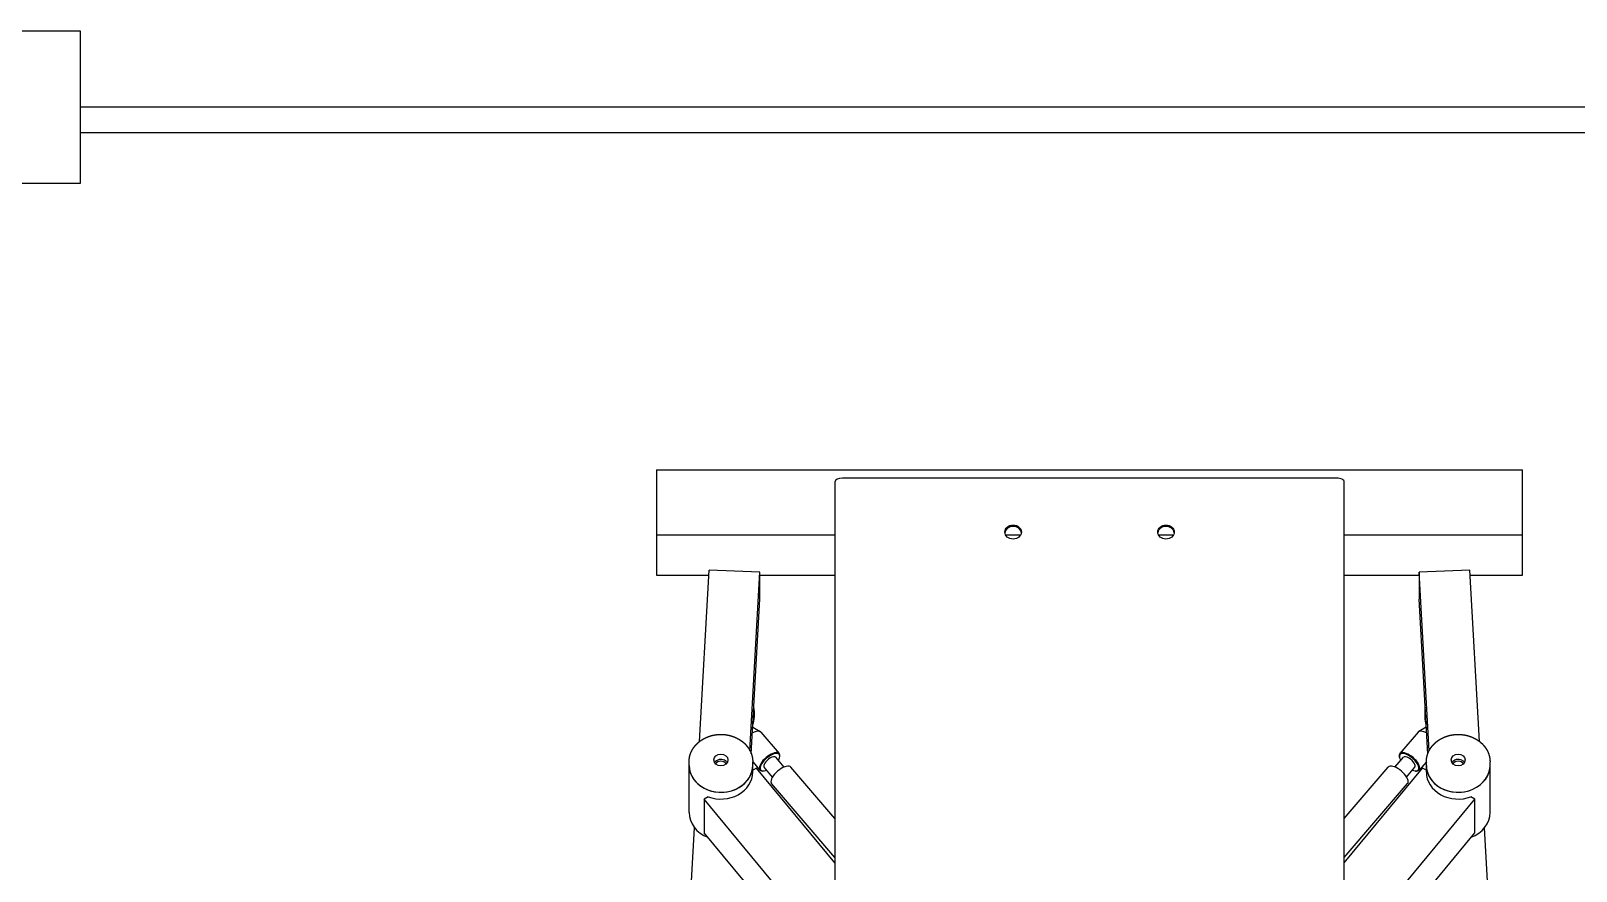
# Model space of a CAD drawing. Header units: millimetres. Extents: x -396 to 32754, y 354 to 22128.
# Drawn here: x 5770 to 6983, y 7369 to 8029 of the extents above; entities that cross this region are included whole.
import ezdxf

# ---------------------------------------------------------------- set-up
doc = ezdxf.new("R2010")
doc.units = ezdxf.units.MM
for name, color, linetype in [('equipments', 250, 'Continuous'), ('furniture', 26, 'Continuous'), ('glass', 7, 'Continuous')]:
    doc.layers.add(name, color=color, linetype=linetype)

# ---------------------------------------------------------------- blocks, each defined once
blk = doc.blocks.new('Fit26')
at = {"layer": 'equipments'}
for p, q in [((-340.0010822242857, 1701.353829482094), (339.9989177755779, 1701.354262027315)), ((-340.0010822242857, 1701.353829482094), (-340.0010498578904, 1650.470943712717)), ((339.9989501419732, 1650.471376257938), (339.9989177755779, 1701.354262027315)), ((-200.0010761495578, 1691.803849009408), (-200.0007524855973, 1182.974991315656)), ((193.9989218278861, 1694.983615216599), (-194.0010781720375, 1694.983368411384)), ((199.9992475143226, 1182.975245754023), (199.9989238503622, 1691.804103447776)), ((-340.0010498578904, 1650.470943712717), (-200.0010498579231, 1650.471032766145)), ((-340.0010498578904, 1650.470943712717), (-340.001029633122, 1618.675787858734)), ((-66.00604391709203, 1650.471117999823), (-53.99605579880881, 1650.471125639324)), ((53.99395608288251, 1650.47119433133), (66.00394420116572, 1650.471201970835)), ((199.9989501419986, 1650.471287204509), (339.9989501419732, 1650.471376257938)), ((339.9989703667416, 1618.676220403951), (339.9989501419732, 1650.471376257938)), ((-340.001029633122, 1618.675787858734), (-298.9118578599682, 1618.675813995385)), ((-306.2588080068854, 1488.007451055291), (-298.6924473635063, 1622.578114924523)), ((-258.7378419920115, 1620.962482135557), (-298.6924473635063, 1622.578114924523)), ((-266.6160652759645, 1480.84522003293), (-258.7378419920115, 1620.962482135561)), ((-258.7378293449929, 1599.765711475775), (-258.7378419920115, 1620.962482135557)), ((-258.7378406276894, 1618.675839549916), (-200.0010296331529, 1618.675876912159)), ((199.998970366767, 1618.676131350523), (258.7357857982643, 1618.676168712773)), ((298.6903877001569, 1622.578495006797), (258.7357843437385, 1620.962812545458)), ((266.6141823232538, 1480.845561089325), (258.7357843437385, 1620.962812545458)), ((258.7357843437385, 1620.962812545458), (258.7357978269174, 1599.766041976134)), ((306.2569162174077, 1488.007839696103), (298.6903877001569, 1622.578495006797)), ((298.9098030679452, 1618.6761942673), (339.9989703667416, 1618.676220403951)), ((-265.5603988200819, 1478.423662526526), (-258.7378293449929, 1599.765711475775)), ((265.5585185979362, 1478.424002087639), (258.7357978269174, 1599.766041976134)), ((-263.2398062548036, 1512.151612714177), (-263.2398030864188, 1506.85242002632)), ((263.2378820331651, 1512.151947468996), (263.2378853333212, 1506.852754870153)), ((-264.3844467801828, 1499.338426459428), (-258.4934760842898, 1495.814311577888)), ((-258.0189081321041, 1495.416655633628), (-243.6258666742906, 1478.602827067189)), ((258.0170051174828, 1495.416982857012), (243.6239850894053, 1478.603136053658)), ((264.3825405712996, 1499.338762841482), (258.4915725816791, 1495.814639418848)), ((-314.4315091754106, 1469.330191237863), (-314.431510860808, 1471.979787559027)), ((-314.4314855798493, 1432.235842741546), (-314.4315091754124, 1469.330191237863)), ((-264.4323147665073, 1472.153766768421), (-258.8193949566485, 1465.596801604614)), ((-264.4315091754215, 1469.330223042656), (-264.4315108608189, 1471.979819363823)), ((-264.4315058046268, 1464.031030400325), (-264.4315091754215, 1469.330223042656)), ((-239.7897449190295, 1467.970507135447), (-246.3708367905838, 1475.658482668776)), ((-243.3193190556194, 1475.724979676204), (-243.2125505839995, 1476.276977176749)), ((-200.0009081163425, 1427.640521687994), (-234.5200649340513, 1467.965506998222)), ((199.9990918835756, 1427.640775844011), (234.5181969083787, 1467.965804402556)), ((239.7878769270974, 1467.970811284718), (246.3689589503665, 1475.658795093794)), ((243.3174411218897, 1475.725288188994), (243.2106719469339, 1476.27728554804)), ((264.4304419009713, 1472.154102815355), (258.8175299072682, 1465.597129907739)), ((264.4296399053092, 1469.330559449074), (264.42963821991, 1471.980155770241)), ((264.4296432761039, 1464.031366806743), (264.4296399053092, 1469.330559449074)), ((314.4296399052982, 1469.330591253871), (314.4296382198991, 1471.980187575035)), ((314.4296635008614, 1432.236242757554), (314.4296399052982, 1469.330591253871)), ((-261.4962130156073, 1467.160698077561), (-264.4315066866748, 1465.417689786795)), ((-200.0008858790225, 1392.681454870624), (-261.4962130156073, 1467.160698077561)), ((-256.0232497313864, 1464.850109614872), (-256.5851091900731, 1464.829745533239)), ((-248.9058618908675, 1460.166891860732), (-255.4869537604445, 1467.854867391754)), ((199.9991141208957, 1392.681709308989), (261.4943465055476, 1467.161030749721)), ((248.9040038178136, 1460.167207597169), (255.4850858410828, 1467.855191406245)), ((256.0213855495713, 1464.850434342537), (256.5832450287016, 1464.830070972825)), ((264.4296423940541, 1465.418026193212), (261.4943465055476, 1467.161030749721)), ((-299.4673007347537, 1444.613066351227), (-302.4537997595471, 1442.839651782218)), ((-200.0008885532134, 1396.885522896922), (-249.713593220451, 1454.959481540369)), ((199.9991114467048, 1396.885777093506), (249.7117417262416, 1454.959798256641)), ((302.4519641904917, 1442.840036560305), (299.4654629095749, 1444.61344732991)), ((-200.0008388547813, 1318.755118081812), (-302.4537997595471, 1442.839651782218)), ((-302.4537997595471, 1442.839651782218), (-302.4537829055735, 1416.343688570563)), ((199.9991611451369, 1318.75537252018), (302.4519641904917, 1442.840036560305)), ((302.4519810444654, 1416.34407334865), (302.4519641904917, 1442.840036560305)), ((-339.176400139324, 902.5552852092769), (-310.0675197183391, 1420.268033433775)), ((339.1752385006694, 902.5557144200247), (310.0657123808051, 1420.268427297906)), ((-200.0008220008076, 1292.259154870157), (-302.4537829055735, 1416.343688570563)), ((199.9991779991105, 1292.259409308524), (302.4519810444654, 1416.34407334865))]:
    blk.add_line(p, q, dxfattribs=at)
for centre, major_axis, ratio, start_param, end_param in [((-194.0010761495596, 1691.803852825982), (5.999999999998787, 3.816575534299854e-06), 0.5299192642332043, 1.570796326794915, 3.141592653589775), ((193.9989238503622, 1691.804099631201), (5.999999999998787, 3.816575534299854e-06), 0.5299192642332043, -1.80832757470989e-14, 1.570796326794891), ((-60.00105052590879, 1651.521210311956), (-6.499999999998685, -4.134623496993613e-06), 0.8480480961564265, -1.570796326794927, -0.09628243882048262), ((-60.00105052590879, 1651.521210311956), (-6.499999999998685, -4.134623496993613e-06), 0.8480480961564265, -3.045310214769282, -1.570796326794905), ((59.99894947406938, 1651.521286643467), (-6.499999999998685, -4.134623496993613e-06), 0.8480480961564265, -1.570796326794905, -0.09628243882053426), ((59.99894947406938, 1651.521286643467), (-6.499999999998685, -4.134623496993613e-06), 0.8480480961564265, -3.045310214769282, -1.570796326794905), ((-283.2398030864151, 1506.852408068335), (-19.99999999999643, -1.195798727429377e-05), 0.8480480933117713, 2.820322058390197, 3.141592653589861), ((-283.2398062548, 1512.151600756188), (19.99999999999643, 1.195798727429377e-05), 0.8480480933117713, -0.2593291023378919, 0.1640356781715537), ((283.2378820331614, 1512.151959924315), (19.99999999999612, 1.245531819892114e-05), 0.8480480988738373, 2.977556506982705, 3.400922269881212), ((283.2378853333175, 1506.852767325472), (-19.99999999999612, -1.245531819892114e-05), 0.8480480988738373, 9.396752778218361e-15, 0.3212710248737704), ((-265.6156722732849, 1488.913642902338), (7.596764141179476, 6.503012731287683), 0.4288347617262329, -9.061253734529797e-16, 1.098249431451469), ((265.6137775264142, 1488.913979784054), (7.596772408930498, -6.503003072958861), 0.428834768743673, 2.043343004293133, 3.141592653589785), ((-251.2226308154695, 1472.099814335899), (7.596764141179476, 6.503012731287683), 0.4288347617262329, -0.4946217364193551, 3.636214390009214), ((251.2207574983368, 1472.1001329807), (7.596772408930498, -6.503003072958861), 0.428834768743673, -0.4946217472339691, 3.636214400823735), ((-289.4315091754161, 1469.330207140261), (24.99999999999494, 1.590239776109171e-05), 0.8480480961564257, -3.14159265358979, -0.959931088596889), ((-289.4315091754161, 1469.330207140261), (-24.99999999999494, -1.590239773228436e-05), 0.848048096156426, 1.754374795550601e-14, 1.01229096615673), ((-289.4315091754161, 1469.330207140261), (-24.99999999999494, -1.590239773228436e-05), 0.848048096156426, 1.012290966156726, 3.141592653589838), ((-289.4315091754161, 1469.330207140261), (-5.499999999998887, -3.49852750110256e-06), 0.8480480961564258, -2.129301687433107, -0.4717551664633898), ((-289.4315072506979, 1468.270368730631), (4.99999999999911, 2.983241815545344e-06), 0.8480480947432605, 0.5714496897236736, 2.570143445853974), ((-289.4315091754161, 1469.330207140261), (-5.499999999998887, -3.49852750110256e-06), 0.8480480961564258, -2.669837487126393, -2.129301687433107), ((-289.4315091754161, 1469.330207140261), (24.99999999999494, 1.590239776109171e-05), 0.8480480961564257, -0.9599310885968932, -2.403213110156629e-14), ((-250.9288952755142, 1471.756674977401), (-7.216925934120498, -6.1778620947233), 0.4288347617262328, 2.254384390501401, 7.170393579336141), ((-250.9288952755142, 1471.756674977401), (-4.558058484707685, -3.90180763877261), 0.4288347617262329, -1.922616381653814, -1.574070496655896e-08), ((-250.9288952755142, 1471.756674977401), (-4.558058484707685, -3.90180763877261), 0.4288347617262329, -3.141592638115487, -1.922616381653755), ((-242.1168290772512, 1461.462494269294), (7.596764143199599, 6.503012728927801), 0.4288347610356409, -1.8510846944635e-14, 2.789772613765248), ((242.1149693173102, 1461.462801329599), (7.596772408930414, -6.503003072958955), 0.4288347687436646, 0.3518200193090957, 3.141592653589847), ((250.9270223957246, 1471.756993250019), (-7.216933788483974, 6.177852919310912), 0.4288347687436729, 2.254384385967428, 7.170393574802133), ((250.9270223957246, 1471.756993250019), (-4.558063445358301, 3.901801843775316), 0.4288347687436729, -1.218976329649795, -2.30127075206395e-14), ((250.9270223957246, 1471.756993250019), (-4.558063445358301, 3.901801843775316), 0.4288347687436729, 3.141592653589749, 5.06420897752982), ((289.4296399053019, 1469.330575351472), (-24.99999999999495, -1.590239775978229e-05), 0.8480480961564275, 1.62467498493699e-14, 1.012290966156742), ((289.4296399053019, 1469.330575351472), (24.99999999999495, 1.590239776763884e-05), 0.848048096156428, 3.141592653589782, 4.101523742186732), ((289.4296399053019, 1469.330575351472), (24.99999999999495, 1.590239776763884e-05), 0.848048096156428, -2.181661564992918, -1.093523379566969e-14), ((289.4296399053019, 1469.330575351472), (-24.99999999999495, -1.590239775978229e-05), 0.8480480961564275, 1.012290966156717, 3.141592653589837), ((289.4296399053019, 1469.330575351472), (-5.499999999998887, -3.498527507152103e-06), 0.8480480961564276, -2.129301687433115, -0.4717551664633901), ((289.429640579463, 1468.270736823004), (4.999999999998988, 3.180479499546732e-06), 0.8480480961564265, 0.5714494670219296, 2.57014318656782), ((289.4296399053019, 1469.330575351472), (-5.499999999998887, -3.498527507152103e-06), 0.8480480961564276, -2.669837487126332, -2.129301687433115), ((-289.4315058046232, 1464.03101449793), (24.99999999999495, 1.590239775897805e-05), 0.8480480961564255, -1.983876464695834, 2.878976861534933e-15), ((-242.1168290772512, 1461.462494269294), (7.596764143199599, 6.503012728927801), 0.4288347610356409, 2.789772613765248, 3.141592653589775), ((242.1149693173102, 1461.462801329599), (7.596772408930414, -6.503003072958955), 0.4288347687436646, 2.135866916759379e-14, 0.3518200193090957), ((289.4296432760966, 1464.031382709141), (24.99999999999495, 1.590239776814403e-05), 0.848048096156428, 3.141592653589782, 5.125469118285675), ((-289.4314855798548, 1432.235858643944), (-24.99999999999494, -1.590239776109171e-05), 0.8480480961564257, 1.6184988034792e-14, 1.152948258624034), ((289.429663500865, 1432.236226855155), (-24.99999999999495, -1.590239776763884e-05), 0.848048096156428, 1.988644394965799, 3.141592653589837)]:
    blk.add_ellipse(centre, major_axis=major_axis, ratio=ratio, start_param=start_param, end_param=end_param, dxfattribs=at)
for centre, major_axis, ratio in [((-60.00105120006629, 1652.581048840424), (6.499999999998685, 4.13462349549151e-06), 0.8480480961564265), ((59.99894879990825, 1652.581125171935), (6.499999999998685, 4.13462349549151e-06), 0.8480480961564265), ((-289.4315118720515, 1473.569561254124), (5.499999999998887, 3.49852750110256e-06), 0.8480480961564258), ((289.4296372086683, 1473.569929465335), (5.499999999998887, 3.498527507152103e-06), 0.8480480961564276)]:
    blk.add_ellipse(centre, major_axis=major_axis, ratio=ratio, dxfattribs=at)
for points, knots in [([(-314.431510860808, 1471.979787559027), (-314.4284372102575, 1472.319943313727), (-314.4192169520211, 1472.660004261739), (-314.4038534626634, 1472.999875666712), (-314.382352363029, 1473.339462940461), (-314.3547215081016, 1473.678671716272), (-314.3209709728762, 1474.017407921281), (-314.2811130343889, 1474.355577847648), (-314.2351621499802, 1474.693088222179), (-314.1831349319436, 1475.029846274225), (-314.1250501187533, 1475.365759801505), (-314.0609285430182, 1475.700737233692), (-313.9907930963818, 1476.034687693496), (-313.9146686915992, 1476.367521055079), (-313.8325822219904, 1476.6991479996), (-313.7445625185574, 1477.029480067784), (-313.650640304968, 1477.358429709351), (-313.550848150704, 1477.685910329215), (-313.4452204226018, 1478.011836330392), (-313.3337932350805, 1478.336123153567), (-313.2166043992856, 1478.658687313247), (-313.0921080531025, 1478.983476917729), (-312.9617870127913, 1479.306331354084), (-312.8256855277232, 1479.627167498886), (-312.6838494098974, 1479.94590347516), (-312.5363259780388, 1480.262458673224), (-312.383164002058, 1480.576753768186), (-312.2244136481095, 1480.888710734253), (-312.0601264244196, 1481.19825285596), (-311.8903551280782, 1481.505304736464), (-311.7151537929694, 1481.809792303076), (-311.534577638944, 1482.111642810221), (-311.3486830224138, 1482.410784839911), (-311.1575273884318, 1482.707148300018), (-310.9611692243743, 1483.000664420444), (-310.7596680152983, 1483.291265747426), (-310.5530842010248, 1483.578886136085), (-310.3414791349896, 1483.863460741501), (-310.1249150448948, 1484.144926008379), (-309.9034549951884, 1484.423219659548), (-309.6771628513288, 1484.69828068346), (-309.4400207282979, 1484.97708469713), (-309.1979301353949, 1485.252359356182), (-308.9509624731108, 1485.524042818382), (-308.6991898894794, 1485.79207457992), (-308.4426852494853, 1486.056395457876), (-308.1815221063134, 1486.31694757249), (-307.9157746744113, 1486.573674329371), (-307.645517804247, 1486.826520401733), (-307.3708269587132, 1487.07543171279), (-307.0917781910593, 1487.3203554184), (-306.8084481242895, 1487.561239890059), (-306.5209139318977, 1487.798034698291), (-306.2292533198997, 1488.030690596519), (-305.9335445100187, 1488.259159505491), (-305.6338662239596, 1488.483394498278), (-305.3302976686864, 1488.703349785883), (-305.022918522589, 1488.918980703536), (-304.7118089224859, 1489.130243697637), (-304.3970494513487, 1489.337096313426), (-304.0787211266888, 1489.539497183323), (-303.7501500689214, 1489.741489725264), (-303.4180315554113, 1489.938758987981), (-303.0824531165254, 1490.131264396867), (-302.7435027092379, 1490.318966514922), (-302.4012687067079, 1490.501827033771), (-302.0558398881349, 1490.679808765446), (-301.7073054288467, 1490.852875634871), (-301.3557548905301, 1491.020992673064), (-301.0012782115937, 1491.184126011023), (-300.643965697569, 1491.342242874238), (-300.2839080115591, 1491.495311577823), (-299.9211961646433, 1491.643301522221), (-299.5559215062367, 1491.786183189477), (-299.188175714371, 1491.923928139971), (-298.8180507858524, 1492.05650900969), (-298.4456390262876, 1492.183899507883), (-298.0710330399597, 1492.306074415163), (-297.6943257195235, 1492.423009581944), (-297.3156102355224, 1492.534681927242), (-296.9349800257005, 1492.641069437766), (-296.5486772237564, 1492.743139784583), (-296.1606134139638, 1492.839776718745), (-295.7708856402369, 1492.930960870948), (-295.3795911777161, 1493.016673981871), (-294.986827520419, 1493.096898902346), (-294.5926923686948, 1493.17161959365), (-294.1972836164405, 1493.2408211279), (-293.8006993381186, 1493.304489688533), (-293.4030377755771, 1493.362612570854), (-293.0043973246811, 1493.415178182608), (-292.6048765217565, 1493.462176044566), (-292.2045740298854, 1493.503596791139), (-291.8035886250418, 1493.539432170921), (-291.4020191820873, 1493.569675047253), (-290.9999646606557, 1493.594319398697), (-290.5975240909283, 1493.613360319487), (-290.1947965593208, 1493.62679401987), (-289.7918811941036, 1493.634617826436), (-289.3888771509701, 1493.636830182284), (-288.9858835985633, 1493.63343064718), (-288.5820041366569, 1493.624390675865), (-288.1783347633955, 1493.609713526195), (-287.7749753360422, 1493.589402133541), (-287.3720256664346, 1493.563460560621), (-286.9695855064492, 1493.531893997173), (-286.5677545335257, 1493.494708759583), (-286.1666323362897, 1493.451912290431), (-285.7663184002795, 1493.403513157973), (-285.3669120938121, 1493.349521055581), (-284.9685126539734, 1493.289946801171), (-284.5712191727744, 1493.224802336608), (-284.1751305834787, 1493.154100727079), (-283.7803456471065, 1493.077856160544), (-283.3869629391411, 1492.996083947193), (-282.9950808364283, 1492.908800518966), (-282.6047975043039, 1492.81602342919), (-282.2162108839257, 1492.717771352294), (-281.8294186798394, 1492.614064083707), (-281.4445183477783, 1492.50492253988), (-281.0616070826745, 1492.390368758566), (-280.6819764275788, 1492.270811637769), (-280.3045143881318, 1492.145923342643), (-279.9293164023184, 1492.015729034549), (-279.5564776055598, 1491.880254985706), (-279.1860928199621, 1491.739528580962), (-278.8182565437673, 1491.593578319887), (-278.4530629409546, 1491.442433819386), (-278.0906058309738, 1491.28612581674), (-277.7309786785845, 1491.124686173171), (-277.3742745837917, 1490.958147877976), (-277.020586271803, 1490.786545053234), (-276.6700060830135, 1490.609912959135), (-276.3226259629373, 1490.428287999988), (-275.9785374520634, 1490.2417077309), (-275.637831675569, 1490.050210865193), (-275.300599332837, 1489.853837282582), (-274.9669306867181, 1489.652628038108), (-274.6369155524644, 1489.446625371911), (-274.310643286266, 1489.23587271979), (-273.9882027733001, 1489.020414724637), (-273.6732368061512, 1488.802794510735), (-273.3621884346685, 1488.580664382716), (-273.0551421508098, 1488.354071051082), (-272.7521819447738, 1488.123062431543), (-272.4533912902298, 1487.88768765975), (-272.1588531285579, 1487.647997106804), (-271.8686498520219, 1487.404042395447), (-271.5828632857811, 1487.155876416946), (-271.3015746686051, 1486.903553348595), (-271.0248646322252, 1486.647128671764), (-270.7528131791805, 1486.386659190463), (-270.4854996590875, 1486.122203050269), (-270.2230027432051, 1485.853819757609), (-269.9654003971973, 1485.581570199211), (-269.7127698520217, 1485.30551666165), (-269.4651875728159, 1485.025722850845), (-269.2227292257121, 1484.742253911354), (-268.9854696425191, 1484.455176445306), (-268.7534827831696, 1484.164558530825), (-268.5268416959098, 1483.870469739737), (-268.3104785611868, 1483.579633063549), (-268.0993614823619, 1483.285613969227), (-267.8935559737492, 1482.988481719971), (-267.6931265514704, 1482.688306998232), (-267.4981366874854, 1482.385161915634), (-267.308648761591, 1482.079120021161), (-267.1247240114735, 1481.770256307384), (-266.9464224808507, 1481.458647214506), (-266.7738029657994, 1481.144370632006), (-266.6069229593868, 1480.82750589772), (-266.4458385947455, 1480.508133794094), (-266.2906045866985, 1480.186336541443), (-266.1412741721742, 1479.862197788032), (-265.9978990495329, 1479.535802596751), (-265.8605293170858, 1479.207237428294), (-265.7292134109775, 1478.876590120595), (-265.6039980427449, 1478.543949864477), (-265.4849281367733, 1478.209407175327), (-265.3720467679614, 1477.873053860745), (-265.2653950998956, 1477.534982984092), (-265.1805546043724, 1477.249412109075), (-265.10016998641, 1476.962749872342), (-265.0242624048878, 1476.675053556632), (-264.952851953487, 1476.386380987897), (-264.8859576374089, 1476.096790511987), (-264.823597350869, 1475.806340969932), (-264.765787855531, 1475.515091671859), (-264.7125447599392, 1475.223102369604), (-264.6638825000391, 1474.930433228055), (-264.6198143209076, 1474.637144795284), (-264.580352259738, 1474.343297971562), (-264.545507130204, 1474.048953977312), (-264.5152885082261, 1473.754174320104), (-264.4897047192699, 1473.45902076074), (-264.4687628271786, 1473.163555278592), (-264.4524686246477, 1472.867840036237), (-264.4408266253486, 1472.571937343509), (-264.4338400577763, 1472.275909621105), (-264.4315108608189, 1471.979819363823)], [3.141592653589782, 3.141592653589782, 3.156919429439934, 3.172246205290085, 3.187572981140236, 3.202899756990388, 3.218226532840539, 3.23355330869069, 3.248880084540842, 3.264206860390993, 3.279533636241144, 3.294860412091295, 3.310187187941447, 3.325513963791598, 3.34084073964175, 3.3561675154919, 3.371494291342052, 3.386821067192203, 3.402147843042354, 3.417474618892506, 3.432801394742657, 3.448128170592808, 3.463648101498879, 3.47916803240495, 3.494687963311021, 3.510207894217092, 3.525727825123163, 3.541247756029233, 3.556767686935304, 3.572287617841375, 3.587807548747446, 3.603327479653517, 3.618847410559588, 3.634367341465659, 3.649887272371729, 3.6654072032778, 3.680927134183871, 3.696447065089942, 3.711966995996013, 3.727486926902084, 3.743006857808154, 3.758526788714225, 3.774451033057417, 3.79037527740061, 3.806299521743801, 3.822223766086994, 3.838148010430185, 3.854072254773377, 3.869996499116569, 3.885920743459761, 3.901844987802954, 3.917769232146145, 3.933693476489338, 3.94961772083253, 3.965541965175721, 3.981466209518913, 3.997390453862105, 4.013314698205297, 4.029238942548489, 4.045163186891681, 4.061087431234873, 4.077011675578065, 4.09326838006343, 4.109525084548795, 4.12578178903416, 4.142038493519525, 4.15829519800489, 4.174551902490254, 4.190808606975619, 4.207065311460985, 4.22332201594635, 4.239578720431714, 4.255835424917079, 4.272092129402444, 4.288348833887809, 4.304605538373174, 4.320862242858539, 4.337118947343904, 4.353375651829269, 4.369632356314633, 4.385889060799999, 4.402145765285363, 4.41856580732814, 4.434985849370918, 4.451405891413694, 4.467825933456472, 4.484245975499249, 4.500666017542025, 4.517086059584803, 4.53350610162758, 4.549926143670358, 4.566346185713134, 4.582766227755911, 4.599186269798688, 4.615606311841465, 4.632026353884243, 4.648446395927019, 4.664866437969796, 4.681286480012573, 4.697706522055351, 4.714126564098128, 4.730546606140905, 4.747007232666759, 4.763467859192613, 4.779928485718465, 4.79638911224432, 4.812849738770174, 4.829310365296027, 4.845770991821881, 4.862231618347734, 4.878692244873589, 4.895152871399442, 4.911613497925296, 4.928074124451149, 4.944534750977002, 4.960995377502856, 4.97745600402871, 4.993916630554564, 5.010377257080417, 5.026837883606271, 5.043298510132125, 5.059759136657979, 5.076167981684081, 5.092576826710183, 5.108985671736285, 5.125394516762387, 5.141803361788488, 5.15821220681459, 5.174621051840692, 5.191029896866795, 5.207438741892897, 5.223847586918998, 5.240256431945101, 5.256665276971202, 5.273074121997304, 5.289482967023407, 5.305891812049508, 5.32230065707561, 5.338709502101712, 5.355118347127814, 5.371527192153916, 5.387936037180018, 5.404160637011644, 5.420385236843268, 5.436609836674894, 5.452834436506519, 5.469059036338145, 5.485283636169769, 5.501508236001395, 5.51773283583302, 5.533957435664646, 5.55018203549627, 5.566406635327896, 5.582631235159521, 5.598855834991147, 5.615080434822772, 5.631305034654398, 5.647529634486022, 5.663754234317648, 5.679978834149273, 5.696203433980898, 5.712428033812524, 5.72829183566051, 5.744155637508498, 5.760019439356484, 5.775883241204472, 5.791747043052459, 5.807610844900445, 5.823474646748433, 5.83933844859642, 5.855202250444407, 5.871066052292393, 5.886929854140381, 5.902793655988368, 5.918657457836355, 5.934521259684342, 5.950385061532328, 5.966248863380317, 5.982112665228303, 5.99797646707629, 6.013840268924278, 6.029704070772264, 6.043045188477913, 6.05638630618356, 6.069727423889208, 6.083068541594856, 6.096409659300504, 6.109750777006152, 6.123091894711798, 6.136433012417448, 6.149774130123095, 6.163115247828744, 6.176456365534391, 6.18979748324004, 6.203138600945687, 6.216479718651335, 6.229820836356983, 6.243161954062631, 6.256503071768279, 6.269844189473926, 6.283185307179575, 6.283185307179575]), ([(264.42963821991, 1471.980155770241), (264.4327118704641, 1472.320311524938), (264.4419321286987, 1472.66037247295), (264.4572956180564, 1473.000243877927), (264.478796717689, 1473.339831151672), (264.5064275726181, 1473.679039927483), (264.5401781078435, 1474.017776132496), (264.580036046329, 1474.355946058862), (264.6259869307396, 1474.693456433393), (264.6780141487761, 1475.030214485436), (264.7360989619665, 1475.366128012716), (264.8002205377015, 1475.701105444903), (264.8703559843379, 1476.035055904711), (264.9464803891206, 1476.36788926629), (265.0285668587312, 1476.699516210811), (265.1165865621624, 1477.029848278999), (265.2105087757518, 1477.358797920566), (265.3103009300175, 1477.686278540426), (265.4159286581198, 1478.012204541606), (265.5273558456392, 1478.336491364778), (265.6445446814359, 1478.659055524462), (265.7690410276191, 1478.983845128943), (265.8993620679285, 1479.306699565299), (266.0354635529984, 1479.6275357101), (266.1772996708205, 1479.946271686371), (266.324823102681, 1480.262826884435), (266.4779850786617, 1480.577121979397), (266.6367354326103, 1480.889078945467), (266.8010226563019, 1481.198621067171), (266.9707939526415, 1481.505672947675), (267.1459952877522, 1481.810160514291), (267.3265714417757, 1482.112011021432), (267.512466058306, 1482.411153051122), (267.7036216922897, 1482.707516511229), (267.8999798563455, 1483.001032631659), (268.1014810654233, 1483.291633958637), (268.3080648796931, 1483.5792543473), (268.5196699457301, 1483.863828952715), (268.7362340358231, 1484.14529421959), (268.9576940855331, 1484.423587870762), (269.1839862293891, 1484.698648894671), (269.4211283524237, 1484.977452908341), (269.663218945323, 1485.252727567393), (269.9101866076089, 1485.524411029593), (270.1619591912386, 1485.792442791135), (270.4184638312363, 1486.056763669087), (270.6796269744045, 1486.317315783705), (270.9453744063103, 1486.574042540586), (271.2156312764746, 1486.826888612948), (271.4903221220084, 1487.075799924001), (271.7693708896586, 1487.320723629611), (272.0527009564321, 1487.56160810127), (272.3402351488221, 1487.798402909502), (272.63189576082, 1488.03105880773), (272.9276045707011, 1488.259527716706), (273.227282856762, 1488.483762709489), (273.5308514120334, 1488.703717997098), (273.838230558129, 1488.919348914747), (274.1493401582338, 1489.130611908851), (274.464099629371, 1489.337464524637), (274.7824279540328, 1489.539865394538), (275.1109990117984, 1489.741857936475), (275.4431175253085, 1489.939127199192), (275.7786959641962, 1490.131632608078), (276.1176463714837, 1490.319334726133), (276.4598803740118, 1490.502195244986), (276.8053091925867, 1490.680176976661), (277.1538436518749, 1490.853243846082), (277.5053941901897, 1491.021360884275), (277.8598708691279, 1491.184494222234), (278.2171833831489, 1491.342611085453), (278.5772410691607, 1491.495679789034), (278.9399529160764, 1491.643669733436), (279.3052275744849, 1491.786551400688), (279.6729733663487, 1491.924296351182), (280.0430982948674, 1492.056877220901), (280.415510054434, 1492.184267719098), (280.79011604076, 1492.306442626377), (281.1668233611963, 1492.423377793155), (281.5455388451992, 1492.535050138453), (281.9261690550193, 1492.641437648981), (282.3124718569634, 1492.743507995798), (282.7005356667541, 1492.84014492996), (283.0902634404811, 1492.931329082159), (283.4815579030037, 1493.017042193082), (283.8743215603026, 1493.097267113557), (284.2684567120268, 1493.171987804864), (284.6638654642811, 1493.241189339114), (285.0604497426029, 1493.304857899748), (285.4581113051427, 1493.362980782069), (285.8567517560405, 1493.415546393819), (286.2562725589632, 1493.462544255781), (286.6565750508344, 1493.50396500235), (287.0575604556761, 1493.539800382136), (287.4591298986306, 1493.570043258467), (287.8611844200641, 1493.594687609911), (288.2636249897914, 1493.613728530698), (288.6663525213989, 1493.627162231081), (289.0692678866144, 1493.634986037647), (289.4722719297497, 1493.637198393495), (289.8752654821583, 1493.633798858391), (290.2791449440629, 1493.624758887079), (290.6828143173225, 1493.610081737406), (291.0861737446794, 1493.589770344755), (291.4891234142851, 1493.563828771832), (291.8915635742705, 1493.532262208384), (292.2933945471923, 1493.495076970798), (292.6945167444319, 1493.452280501646), (293.0948306804385, 1493.403881369184), (293.4942369869059, 1493.349889266792), (293.8926364267463, 1493.290315012386), (294.2899299079472, 1493.225170547819), (294.6860184972429, 1493.15446893829), (295.0808034336151, 1493.078224371759), (295.4741861415787, 1492.996452158404), (295.8660682442896, 1492.909168730177), (296.2563515764159, 1492.816391640401), (296.6449381967941, 1492.718139563505), (297.0317304008786, 1492.614432294919), (297.4166307329433, 1492.505290751094), (297.7995419980471, 1492.390736969781), (298.179172653141, 1492.271179848984), (298.556634692588, 1492.146291553858), (298.9318326784014, 1492.01609724576), (299.3046714751617, 1491.880623196921), (299.6750562607594, 1491.739896792173), (300.0428925369524, 1491.593946531098), (300.4080861397633, 1491.442802030597), (300.770543249746, 1491.286494027951), (301.1301704021353, 1491.125054384382), (301.4868744969281, 1490.958516089187), (301.8405628089167, 1490.786913264445), (302.1911429977081, 1490.610281170346), (302.5385231177825, 1490.428656211199), (302.8826116286582, 1490.242075942111), (303.2233174051507, 1490.050579076407), (303.5605497478828, 1489.854205493793), (303.8942183940017, 1489.652996249319), (304.2242335282535, 1489.446993583122), (304.5505057944538, 1489.236240931001), (304.8729463074196, 1489.020782935848), (305.1879122745668, 1488.803162721946), (305.4989606460513, 1488.581032593927), (305.8060069299099, 1488.354439262293), (306.1089671359478, 1488.123430642754), (306.40775779049, 1487.888055870961), (306.7022959521637, 1487.648365318015), (306.9924992286979, 1487.404410606658), (307.2782857949387, 1487.156244628157), (307.5595744121129, 1486.903921559806), (307.8362844484946, 1486.647496882975), (308.1083359015392, 1486.387027401674), (308.3756494216323, 1486.12257126148), (308.6381463375146, 1485.85418796882), (308.8957486835243, 1485.581938410422), (309.1483792286963, 1485.305884872861), (309.3959615079038, 1485.02609106206), (309.6384198550077, 1484.742622122565), (309.8756794382025, 1484.455544656517), (310.1076662975502, 1484.16492674204), (310.3343073848118, 1483.870837950952), (310.550670519533, 1483.58000127476), (310.7617875983597, 1483.285982180438), (310.9675931069723, 1482.988849931186), (311.1680225292475, 1482.688675209447), (311.3630123932344, 1482.385530126845), (311.5525003191287, 1482.079488232372), (311.7364250692444, 1481.770624518598), (311.914726599869, 1481.459015425717), (312.0873461149204, 1481.144738843217), (312.2542261213312, 1480.827874108931), (312.4153104859761, 1480.508502005305), (312.5705444940213, 1480.186704752658), (312.7198749085474, 1479.862565999243), (312.8632500311869, 1479.536170807962), (313.0006197636358, 1479.207605639505), (313.1319356697422, 1478.876958331806), (313.2571510379748, 1478.544318075692), (313.3762209439446, 1478.209775386542), (313.4891023127566, 1477.87342207196), (313.5957539808223, 1477.535351195304), (313.6805944763473, 1477.249780320286), (313.7609790943097, 1476.963118083553), (313.8368866758319, 1476.675421767843), (313.9082971272328, 1476.386749199111), (313.9751914433109, 1476.097158723202), (314.0375517298526, 1475.806709181143), (314.0953612251869, 1475.51545988307), (314.1486043207806, 1475.223470580815), (314.1972665806788, 1474.930801439266), (314.2413347598122, 1474.637513006495), (314.2807968209818, 1474.343666182773), (314.3156419505176, 1474.049322188523), (314.3458605724918, 1473.754542531315), (314.3714443614481, 1473.459388971951), (314.3923862535412, 1473.163923489803), (314.408680456072, 1472.868208247448), (314.4203224553712, 1472.572305554721), (314.4273090229435, 1472.276277832316), (314.4296382198991, 1471.980187575035)], [3.141592653589792, 3.141592653589792, 3.156919429439943, 3.172246205290095, 3.187572981140246, 3.202899756990398, 3.218226532840549, 3.2335533086907, 3.248880084540851, 3.264206860391003, 3.279533636241154, 3.294860412091305, 3.310187187941457, 3.325513963791608, 3.340840739641759, 3.356167515491911, 3.371494291342062, 3.386821067192213, 3.402147843042364, 3.417474618892516, 3.432801394742667, 3.448128170592818, 3.463648101498889, 3.47916803240496, 3.49468796331103, 3.510207894217102, 3.525727825123172, 3.541247756029243, 3.556767686935314, 3.572287617841385, 3.587807548747456, 3.603327479653527, 3.618847410559598, 3.634367341465668, 3.649887272371739, 3.66540720327781, 3.680927134183881, 3.696447065089952, 3.711966995996023, 3.727486926902094, 3.743006857808164, 3.758526788714236, 3.774451033057427, 3.790375277400619, 3.806299521743811, 3.822223766087004, 3.838148010430196, 3.854072254773388, 3.86999649911658, 3.885920743459772, 3.901844987802964, 3.917769232146155, 3.933693476489347, 3.94961772083254, 3.965541965175732, 3.981466209518924, 3.997390453862116, 4.013314698205308, 4.0292389425485, 4.045163186891692, 4.061087431234884, 4.077011675578076, 4.09326838006344, 4.109525084548806, 4.12578178903417, 4.142038493519536, 4.1582951980049, 4.174551902490265, 4.19080860697563, 4.207065311460995, 4.22332201594636, 4.239578720431725, 4.255835424917089, 4.272092129402455, 4.288348833887819, 4.304605538373185, 4.320862242858549, 4.337118947343914, 4.353375651829279, 4.369632356314644, 4.385889060800009, 4.402145765285374, 4.41856580732815, 4.434985849370928, 4.451405891413705, 4.467825933456482, 4.48424597549926, 4.500666017542036, 4.517086059584813, 4.533506101627591, 4.549926143670368, 4.566346185713146, 4.582766227755922, 4.599186269798699, 4.615606311841477, 4.632026353884253, 4.648446395927031, 4.664866437969808, 4.681286480012585, 4.697706522055362, 4.714126564098139, 4.730546606140916, 4.747007232666769, 4.763467859192624, 4.779928485718478, 4.796389112244332, 4.812849738770185, 4.829310365296038, 4.845770991821892, 4.862231618347746, 4.8786922448736, 4.895152871399453, 4.911613497925307, 4.928074124451161, 4.944534750977015, 4.960995377502869, 4.977456004028721, 4.993916630554576, 5.01037725708043, 5.026837883606283, 5.043298510132137, 5.05975913665799, 5.076167981684092, 5.092576826710194, 5.108985671736296, 5.125394516762398, 5.1418033617885, 5.158212206814602, 5.174621051840704, 5.191029896866806, 5.207438741892908, 5.22384758691901, 5.240256431945112, 5.256665276971214, 5.273074121997316, 5.289482967023417, 5.30589181204952, 5.322300657075622, 5.338709502101723, 5.355118347127826, 5.371527192153928, 5.38793603718003, 5.404160637011654, 5.420385236843281, 5.436609836674905, 5.452834436506531, 5.469059036338155, 5.485283636169781, 5.501508236001406, 5.517732835833032, 5.533957435664657, 5.550182035496282, 5.566406635327906, 5.582631235159532, 5.598855834991157, 5.615080434822783, 5.631305034654408, 5.647529634486033, 5.663754234317659, 5.679978834149284, 5.696203433980909, 5.712428033812534, 5.728291835660521, 5.744155637508509, 5.760019439356495, 5.775883241204482, 5.791747043052469, 5.807610844900456, 5.823474646748442, 5.839338448596431, 5.855202250444417, 5.871066052292404, 5.886929854140391, 5.902793655988377, 5.918657457836366, 5.934521259684352, 5.950385061532339, 5.966248863380327, 5.982112665228313, 5.997976467076301, 6.013840268924287, 6.029704070772274, 6.043045188477922, 6.05638630618357, 6.069727423889218, 6.083068541594868, 6.096409659300516, 6.109750777006163, 6.123091894711811, 6.136433012417459, 6.149774130123108, 6.163115247828756, 6.176456365534404, 6.189797483240053, 6.2031386009457, 6.216479718651349, 6.229820836356996, 6.243161954062645, 6.256503071768294, 6.269844189473941, 6.28318530717959, 6.28318530717959])]:
    blk.add_open_spline(points, degree=1, knots=knots, dxfattribs=at)

msp = doc.modelspace()

# ---------------------------------------------------------------- linework, layer by layer
at = {"layer": 'glass', "color": 250}
for p, q in [((7483.575834984951, 7969.040014432612), (5808.575834984751, 7969.040014432334)), ((7483.575834984955, 7949.040014432612), (5808.575834984775, 7949.040014432334))]:
    msp.add_line(p, q, dxfattribs=at)
msp.add_lwpolyline([(5688.575834984751, 7909.040014432607), (5688.575834984678, 8029.040014432607), (5808.575834984678, 8029.040014432752), (5808.575834984824, 7909.040014432752)], close=True, dxfattribs=at)

# ---------------------------------------------------------------- block references
at = {"layer": 'furniture'}
msp.add_blockref('Fit26', (6601.061693288444, 5982.81665572332), dxfattribs=at)

doc.saveas('drawing.dxf')
